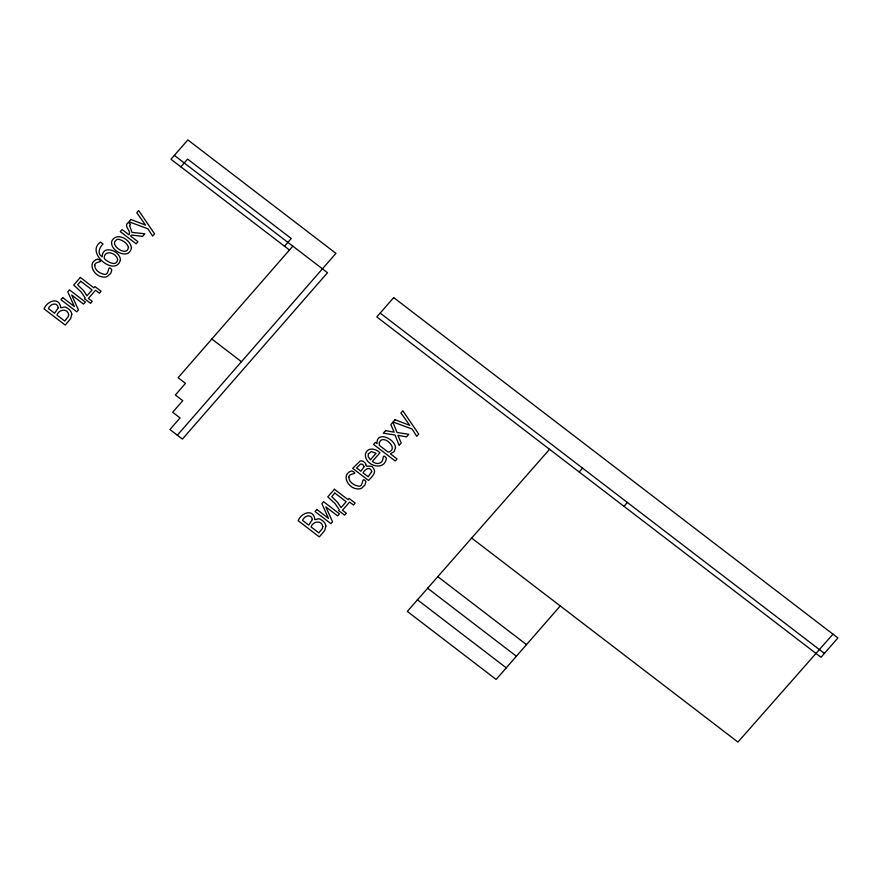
<?xml version="1.0" encoding="UTF-8"?>
<svg xmlns="http://www.w3.org/2000/svg" width="882" height="882" viewBox="0 0 882 882"><rect width="100%" height="100%" fill="white"/><g stroke="black" fill="none" stroke-linecap="round" stroke-linejoin="round"><path stroke-width="1.32" d="M180.854 166.83L187.601 159.091L291.258 238.504L284.511 246.232M292.813 246.155L178.098 377.705L185.496 383.372L175.375 394.982L182.783 400.66L172.663 412.258L180.06 417.936L169.939 429.545L182.409 439.093L327.498 272.725L174.36 155.397M177.337 435.212L335.932 253.366L187.855 139.918L170.987 159.267L289.439 250.014M549.563 449.302L407.308 611.402L496.147 679.46L560.257 605.945M579.176 471.991L582.55 468.122M623.982 506.323L627.356 502.453M832.961 634.158L737.947 742.082L471.418 537.888M380.175 313.077L824.405 653.419M211.834 339.008L241.448 361.697M437.67 576.574L526.521 644.643M427.55 588.184L516.4 656.252M417.429 599.793L506.279 667.861M117.626 259.727C116.578 267.191 107.218 261.822 104.23 258.448C104.021 249 116.733 252.781 117.626 259.727M71.795 314.257L70.604 318.722L65.224 325.072L44.1 308.898C46.492 301.809 58.201 296.451 60.516 306.297C59.579 310.111 64.75 305.249 66.492 307.653C69.094 308.932 71.519 311.225 71.795 314.257M325.899 526.08L324.697 530.545L319.317 536.895L298.204 520.722C300.597 513.633 312.305 508.275 314.62 518.12C313.683 521.935 318.854 517.072 320.596 519.476C323.198 520.755 325.623 523.048 325.899 526.08M379.337 442.753L379.26 445.322L388.245 452.19C399.998 449.092 382.567 432.908 379.337 442.753M395.478 447.637L394.21 451.617L390.417 453.855L397.054 458.949L395.224 461.032L373.538 444.418L375.368 442.334L377.022 443.602C376.294 430.405 395.202 438.74 395.478 447.637M128.463 247.379C127.251 255.394 116.347 249.363 114.726 244.413A4.564 3.737 30 0 1 114.858 241.591L116.192 240.047A4.531 3.704 30 0 1 119.114 239.386C123.039 240.444 127.361 243.245 128.463 247.379M366.162 465.277C366.03 467.835 372.006 464.175 373.229 467.989C377.264 472.432 371.278 477.382 368.522 480.481L352.679 468.342L360.143 461.032A3.693 3.021 30 0 1 363.219 461.385L365.225 462.995L366.162 465.277M94.749 265.383C94.639 270.035 99.589 273.31 103.701 274.203C110.184 276.264 106.843 263.045 111.86 269.881L110.757 273.332L107.361 276.463A7.762 6.339 30 0 1 102.488 276.926C93.668 276.11 86.546 262.152 97.77 259.076C105.664 263.123 94.628 260.609 94.749 265.383M348.842 477.206C348.743 481.859 353.693 485.133 357.805 486.026C364.288 488.088 360.947 474.869 365.964 481.704L364.861 485.155L361.466 488.286A7.762 6.339 30 0 1 356.593 488.749C347.773 487.944 340.65 473.976 351.863 470.9C359.768 474.946 348.732 472.432 348.842 477.206M120.393 260.234C115.421 277.18 84.859 252.925 100.537 242.109L102.996 243.994C99.556 247.544 96.634 253.586 102.202 256.838C102.136 244.138 120.602 250.664 120.393 260.234M365.457 453.943C364.057 465.564 384.784 472.024 386.371 458.166C381.619 452.157 384.409 461.099 380.77 462.51C378.202 464.516 374.663 463.282 372.391 461.418L379.899 452.808C376.14 448.376 367.221 446.931 365.457 453.943M131.429 247.655C129.863 259.121 113.8 252.98 111.816 244.7A7.993 6.527 30 0 1 112.234 240.279C117.56 232.01 130.459 239.794 131.429 247.655M68.675 314.819L68.123 316.836L64.739 321.037L56.944 315.061C58.84 309.229 67.804 308.072 68.675 314.819M322.779 526.642L322.228 528.66L318.843 532.86L311.048 526.885C312.945 521.053 321.908 519.895 322.779 526.642M129.566 225.594L131.991 232.385L144.835 233.785L142.564 236.387L131.55 235.042L130.635 236.089L137.934 241.69L136.115 243.774L120.272 231.635L122.091 229.552L128.993 234.833C131.771 230.687 122.973 226.465 128.243 222.496L130.536 224.26L129.566 225.594M58.3 307.697L54.596 313.264L48.422 308.524C50.142 303.959 57.087 301.611 58.3 307.697M312.404 519.52L308.7 525.088L302.515 520.358C304.246 515.783 311.192 513.434 312.404 519.52M364.134 466.666L360.947 471.231L356.604 467.912L360.694 463.932L362.789 464.505L364.134 466.666M371.664 471.727L368.191 476.787L363.02 472.818C364.663 469.985 368.863 466.082 371.399 470.393L371.664 471.727M368.411 453.811L368.092 456.413L370.352 459.853L376.085 453.282L371.388 451.573L368.411 453.811M62.732 297.62L60.935 299.682L76.778 311.82L78.421 309.935L71.707 295.029L83.525 304.081L85.334 302.019L69.491 289.88L67.782 291.832L74.364 306.528L62.732 297.62M80.339 277.433L73.691 285.051L80.901 291.699L85.168 297.851L84.451 298.678L90.526 303.331L92.224 301.379L88.376 298.436L95.51 290.255L99.357 293.199L101.055 291.247L94.98 286.595L93.911 287.83L80.339 277.433M130.867 219.486L128.904 221.746L147.911 228.78L152.586 236.067L154.537 233.829L138.672 210.533L136.776 212.716L145.552 225.086L130.867 219.486M80.758 281.248L77.649 284.798L83.459 290.52L86.965 295.79L92.081 289.924L80.758 281.248M393.681 297.609L376.801 316.947L821.032 657.288L837.9 637.94L393.681 297.609M316.836 509.443L315.039 511.505L330.882 523.643L332.525 521.758L325.811 506.852L337.63 515.904L339.427 513.842L323.584 501.704L321.886 503.655L328.468 518.351L316.836 509.443M334.432 489.256L327.795 496.875L335.006 503.523L339.272 509.675L338.556 510.502L344.63 515.154L346.328 513.203L342.481 510.259L349.614 502.078L353.462 505.022L355.159 503.071L349.085 498.429L348.015 499.664L334.432 489.256M385.577 430.625L383.328 433.194L395.037 435.035L399.138 445.377L401.2 443.007L397.925 435.311L406.536 436.888L408.774 434.319L396.988 432.456L392.931 422.18L390.858 424.562L394.111 432.169L385.577 430.625M395.059 419.744L393.085 422.004L412.103 429.038L416.767 436.325L418.718 434.098L402.865 410.803L400.957 412.974L409.744 425.345L395.059 419.744M334.851 493.071L331.753 496.621L337.563 502.343L341.069 507.624L346.185 501.748L334.851 493.071"/></g></svg>
